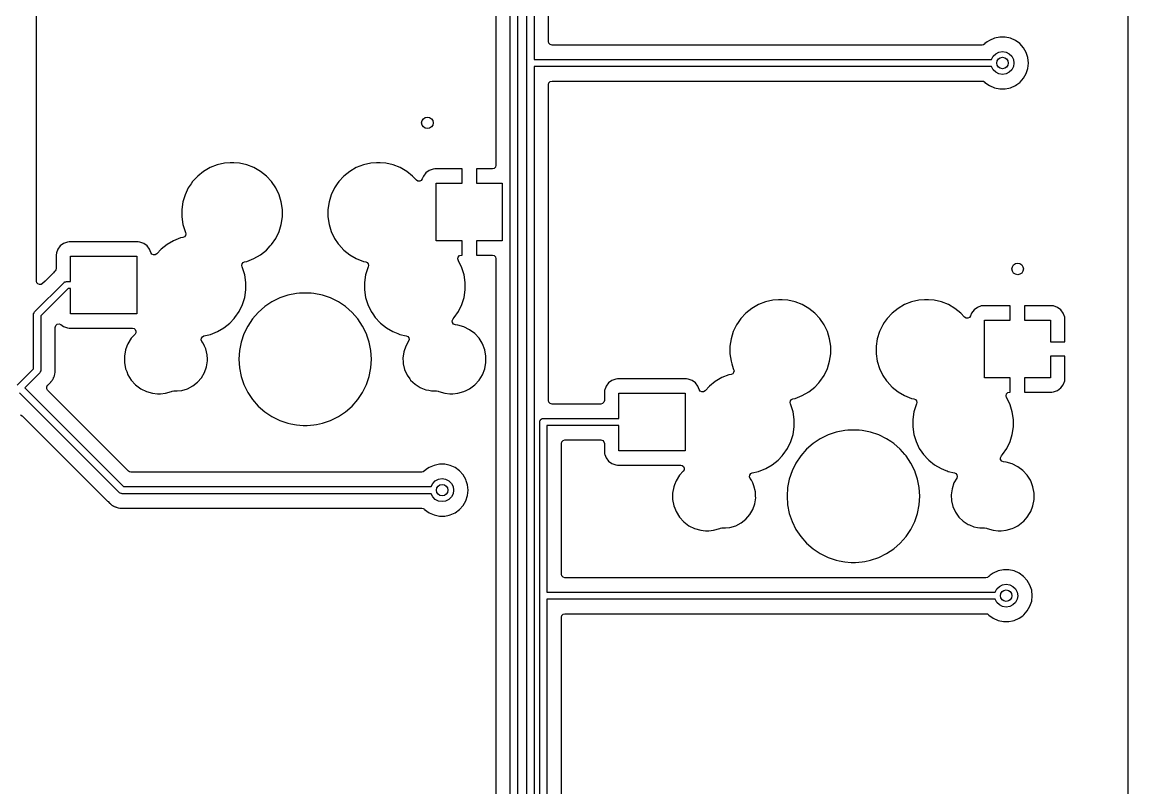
# Model space of a CAD drawing. Extents: x 144.2 to 239.5, y -132.7 to -33.4.
# Drawn here: x 201.1 to 239.52, y -100.73 to -74.11 of the extents above; entities that cross this region are included whole.
import ezdxf

# ---------------------------------------------------------------- set-up
doc = ezdxf.new("R2010")
doc.units = 0
doc.layers.add('BLACK', color=7, linetype='CONTINUOUS')

msp = doc.modelspace()

# ---------------------------------------------------------------- linework, layer by layer
at = {"layer": 'BLACK', "linetype": 'CONTINUOUS'}
for p, q in [((239.519, -43.0745), (239.51, -132.595)), ((218.061, -101.6), (218.061, -60.4643)), ((218.311, -60.4125), (218.311, -101.548)), ((218.635, -75.55), (218.635, -69.95)), ((218.885, -70.0018), (218.885, -75.405)), ((219.385, -74.7805), (219.385, -70.2605)), ((201.595, -83.1105), (201.595, -71.3095)), ((217.56, -71.3494), (217.56, -79.0845)), ((219.402, -74.8425), (219.385, -74.7805)), ((219.447, -74.8879), (219.402, -74.8425)), ((219.51, -74.9045), (219.447, -74.8879)), ((234.456, -74.9045), (219.51, -74.9045)), ((234.507, -74.8938), (234.456, -74.9045)), ((234.548, -74.8635), (234.507, -74.8938)), ((234.554, -74.8571), (234.548, -74.8635)), ((234.635, -74.7986), (234.554, -74.8571)), ((234.707, -74.7458), (234.635, -74.7986)), ((234.88, -74.6689), (234.707, -74.7458)), ((235.065, -74.6295), (234.88, -74.6689)), ((235.255, -74.6295), (235.065, -74.6295)), ((235.065, -74.6295), (235.065, -74.6295)), ((235.44, -74.6689), (235.255, -74.6295)), ((235.255, -74.6295), (235.255, -74.6295)), ((235.613, -74.7458), (235.44, -74.6689)), ((235.766, -74.8571), (235.613, -74.7458)), ((235.893, -74.9978), (235.766, -74.8571)), ((234.78, -75.405), (234.836, -75.2949)), ((234.836, -75.2949), (234.925, -75.2064)), ((234.925, -75.2064), (235.036, -75.1496)), ((235.036, -75.1496), (235.16, -75.13)), ((235.16, -75.13), (235.284, -75.1496)), ((235.284, -75.1496), (235.395, -75.2064)), ((235.395, -75.2064), (235.484, -75.2949)), ((235.484, -75.2949), (235.54, -75.4064)), ((235.987, -75.1617), (235.893, -74.9978)), ((236.046, -75.3417), (235.987, -75.1617)), ((235.987, -75.1617), (235.987, -75.1617)), ((218.635, -120.105), (218.635, -75.55)), ((218.885, -75.405), (234.78, -75.405)), ((234.78, -75.655), (218.885, -75.655)), ((218.885, -75.655), (218.885, -120.156)), ((234.836, -75.7651), (234.78, -75.655)), ((235.54, -75.6536), (235.484, -75.7651)), ((235.54, -75.4064), (235.56, -75.53)), ((235.56, -75.53), (235.54, -75.6536)), ((236.065, -75.53), (236.046, -75.3417)), ((236.046, -75.7183), (236.065, -75.53)), ((234.925, -75.8536), (234.836, -75.7651)), ((235.036, -75.9104), (234.925, -75.8536)), ((235.16, -75.93), (235.036, -75.9104)), ((235.284, -75.9104), (235.16, -75.93)), ((235.395, -75.8536), (235.284, -75.9104)), ((235.484, -75.7651), (235.395, -75.8536)), ((235.772, -76.1965), (235.893, -76.0622)), ((235.893, -76.0622), (235.987, -75.8983)), ((235.987, -75.8983), (236.046, -75.7183)), ((219.385, -76.2795), (219.402, -76.2175)), ((219.385, -87.2615), (219.385, -76.2795)), ((219.402, -76.2175), (219.447, -76.1721)), ((219.447, -76.1721), (219.51, -76.1555)), ((219.51, -76.1555), (234.456, -76.1555)), ((234.456, -76.1555), (234.507, -76.1662)), ((234.507, -76.1662), (234.548, -76.1965)), ((234.548, -76.1965), (234.554, -76.2029)), ((234.554, -76.2029), (234.707, -76.3142)), ((234.707, -76.3142), (234.707, -76.3142)), ((234.707, -76.3142), (234.707, -76.3142)), ((234.707, -76.3142), (234.88, -76.3911)), ((234.88, -76.3911), (235.065, -76.4305)), ((235.065, -76.4305), (235.065, -76.4305)), ((235.065, -76.4305), (235.255, -76.4305)), ((235.255, -76.4305), (235.378, -76.4043)), ((235.255, -76.4305), (235.255, -76.4305)), ((235.378, -76.4043), (235.44, -76.3911)), ((235.44, -76.3911), (235.613, -76.3142)), ((235.613, -76.3142), (235.66, -76.2795)), ((235.66, -76.2795), (235.766, -76.2029)), ((235.766, -76.2029), (235.772, -76.1965)), ((207.875, -79.0711), (207.63, -79.1669)), ((208.13, -79.0127), (207.875, -79.0711)), ((208.327, -78.998), (208.13, -79.0127)), ((208.457, -78.998), (208.327, -78.998)), ((208.327, -78.998), (208.327, -78.998)), ((208.654, -79.0127), (208.457, -78.998)), ((208.457, -78.998), (208.457, -78.998)), ((208.909, -79.0711), (208.654, -79.0127)), ((209.154, -79.1669), (208.909, -79.0711)), ((212.955, -79.0711), (212.71, -79.1669)), ((213.21, -79.0127), (212.955, -79.0711)), ((213.407, -78.998), (213.21, -79.0127)), ((213.537, -78.998), (213.407, -78.998)), ((213.407, -78.998), (213.407, -78.998)), ((213.734, -79.0127), (213.537, -78.998)), ((213.537, -78.998), (213.537, -78.998)), ((213.989, -79.0711), (213.734, -79.0127)), ((214.234, -79.1669), (213.989, -79.0711)), ((217.544, -79.1465), (217.498, -79.1919)), ((217.56, -79.0845), (217.544, -79.1465)), ((207.198, -79.4617), (207.02, -79.654)), ((207.403, -79.2981), (207.198, -79.4617)), ((207.63, -79.1669), (207.403, -79.2981)), ((209.154, -79.1673), (209.154, -79.1669)), ((209.154, -79.1669), (209.154, -79.1669)), ((209.154, -79.1669), (209.154, -79.1669)), ((209.381, -79.2981), (209.154, -79.1673)), ((209.586, -79.4617), (209.381, -79.2981)), ((209.381, -79.2981), (209.381, -79.2981)), ((209.764, -79.654), (209.586, -79.4617)), ((209.586, -79.4617), (209.586, -79.4617)), ((209.586, -79.4617), (209.586, -79.4617)), ((212.278, -79.4617), (212.1, -79.654)), ((212.483, -79.2981), (212.278, -79.4617)), ((212.71, -79.1669), (212.483, -79.2981)), ((214.234, -79.1673), (214.234, -79.1669)), ((214.234, -79.1669), (214.234, -79.1669)), ((214.234, -79.1669), (214.234, -79.1669)), ((214.461, -79.2981), (214.234, -79.1673)), ((214.666, -79.4617), (214.461, -79.2981)), ((214.461, -79.2981), (214.461, -79.2981)), ((214.796, -79.6021), (214.666, -79.4617)), ((214.666, -79.4617), (214.666, -79.4617)), ((214.666, -79.4617), (214.666, -79.4617)), ((215.039, -79.4664), (215.003, -79.5611)), ((215.125, -79.3513), (215.039, -79.4664)), ((215.24, -79.2651), (215.125, -79.3513)), ((215.375, -79.2149), (215.24, -79.2651)), ((215.434, -79.2085), (215.375, -79.2149)), ((216.382, -79.2085), (215.434, -79.2085)), ((216.382, -79.7085), (216.382, -79.2085)), ((217.436, -79.2085), (216.882, -79.2085)), ((216.882, -79.2085), (216.882, -79.7085)), ((217.498, -79.1919), (217.436, -79.2085)), ((206.872, -79.8708), (206.758, -80.1072)), ((206.969, -79.7283), (206.872, -79.8708)), ((207.02, -79.654), (206.969, -79.7283)), ((209.912, -79.8708), (209.764, -79.654)), ((209.764, -79.654), (209.764, -79.654)), ((209.764, -79.654), (209.764, -79.654)), ((210.026, -80.1072), (209.912, -79.8708)), ((211.952, -79.8708), (211.838, -80.1072)), ((212.049, -79.7283), (211.952, -79.8708)), ((212.1, -79.654), (212.049, -79.7283)), ((214.849, -79.6357), (214.796, -79.6021)), ((214.911, -79.6394), (214.849, -79.6357)), ((214.967, -79.6122), (214.911, -79.6394)), ((215.003, -79.5611), (214.967, -79.6122)), ((215.482, -81.7085), (215.482, -79.7085)), ((215.482, -79.7085), (216.382, -79.7085)), ((216.882, -79.7085), (217.782, -79.7085)), ((217.782, -79.7085), (217.782, -81.7085)), ((206.758, -80.1072), (206.681, -80.3579)), ((210.103, -80.3579), (210.026, -80.1072)), ((211.838, -80.1072), (211.761, -80.3579)), ((206.681, -80.3579), (206.641, -80.6173)), ((206.641, -80.6173), (206.641, -80.8797)), ((210.142, -80.6173), (210.103, -80.3579)), ((210.142, -80.8797), (210.142, -80.6173)), ((211.761, -80.3579), (211.721, -80.6173)), ((211.721, -80.6173), (211.721, -80.8797)), ((206.641, -80.8797), (206.681, -81.1391)), ((210.103, -81.1391), (210.142, -80.8797)), ((211.721, -80.8797), (211.761, -81.1391)), ((206.681, -81.1391), (206.692, -81.1772)), ((206.692, -81.1772), (206.758, -81.3898)), ((206.758, -81.3898), (206.771, -81.4175)), ((206.771, -81.4175), (206.784, -81.4713)), ((209.912, -81.6262), (210.026, -81.3898)), ((210.026, -81.3898), (210.103, -81.1391)), ((211.761, -81.1391), (211.838, -81.3898)), ((211.838, -81.3898), (211.952, -81.6262)), ((202.54, -81.8047), (202.424, -81.891)), ((202.675, -81.7544), (202.54, -81.8047)), ((202.734, -81.748), (202.675, -81.7544)), ((205.13, -81.748), (202.734, -81.748)), ((205.189, -81.7544), (205.13, -81.748)), ((205.13, -81.748), (205.13, -81.748)), ((205.324, -81.8047), (205.189, -81.7544)), ((205.44, -81.891), (205.324, -81.8047)), ((206.133, -81.8381), (205.928, -82.0017)), ((206.36, -81.7069), (206.133, -81.8381)), ((206.605, -81.6111), (206.36, -81.7069)), ((206.687, -81.5922), (206.605, -81.6111)), ((206.737, -81.5683), (206.687, -81.5922)), ((206.771, -81.5251), (206.737, -81.5683)), ((206.784, -81.4713), (206.771, -81.5251)), ((209.764, -81.843), (209.912, -81.6262)), ((211.952, -81.6262), (212.081, -81.8159)), ((212.081, -81.8159), (212.1, -81.843)), ((216.382, -81.7085), (215.482, -81.7085)), ((216.382, -82.2085), (216.382, -81.7085)), ((217.782, -81.7085), (216.882, -81.7085)), ((216.882, -81.7085), (216.882, -82.2085)), ((202.282, -82.1989), (202.281, -82.2006)), ((202.281, -82.2006), (202.281, -82.6725)), ((202.288, -82.141), (202.282, -82.1989)), ((202.293, -82.1267), (202.288, -82.141)), ((202.338, -82.0062), (202.293, -82.1267)), ((202.424, -81.891), (202.338, -82.0062)), ((205.526, -82.0062), (205.44, -81.891)), ((205.57, -82.1237), (205.526, -82.0062)), ((205.606, -82.1749), (205.57, -82.1237)), ((205.662, -82.202), (205.606, -82.1749)), ((205.724, -82.1984), (205.662, -82.202)), ((205.777, -82.1647), (205.724, -82.1984)), ((205.928, -82.0017), (205.777, -82.1647)), ((209.154, -82.3301), (209.381, -82.1989)), ((209.381, -82.1989), (209.586, -82.0353)), ((209.586, -82.0353), (209.72, -81.891)), ((209.72, -81.891), (209.764, -81.843)), ((209.764, -81.843), (209.764, -81.843)), ((209.764, -81.843), (209.764, -81.843)), ((212.1, -81.843), (212.278, -82.0353)), ((212.278, -82.0353), (212.278, -82.0353)), ((212.278, -82.0353), (212.483, -82.1989)), ((212.483, -82.1989), (212.71, -82.3301)), ((216.295, -82.2263), (216.359, -82.2085)), ((216.359, -82.2085), (216.382, -82.2085)), ((216.882, -82.2085), (217.436, -82.2085)), ((217.436, -82.2085), (217.498, -82.2251)), ((202.782, -83.1235), (202.782, -82.2485)), ((202.782, -82.2485), (205.082, -82.2485)), ((205.082, -82.2485), (205.082, -84.2485)), ((208.73, -82.5657), (208.743, -82.5119)), ((208.743, -82.6195), (208.73, -82.5657)), ((208.743, -82.5119), (208.777, -82.4687)), ((208.777, -82.4687), (208.827, -82.4448)), ((208.827, -82.4448), (208.909, -82.4259)), ((208.909, -82.4259), (209.154, -82.3301)), ((212.71, -82.3301), (212.955, -82.4259)), ((212.955, -82.4259), (213.037, -82.4448)), ((213.037, -82.4448), (213.087, -82.4687)), ((213.087, -82.4687), (213.121, -82.5119)), ((213.121, -82.5119), (213.134, -82.5657)), ((213.134, -82.5657), (213.121, -82.6195)), ((216.235, -82.3395), (216.249, -82.2746)), ((216.256, -82.4024), (216.235, -82.3395)), ((216.249, -82.2746), (216.295, -82.2263)), ((216.262, -82.4108), (216.256, -82.4024)), ((216.376, -82.6472), (216.262, -82.4108)), ((217.498, -82.2251), (217.544, -82.2705)), ((217.544, -82.2705), (217.56, -82.3325)), ((217.56, -82.3325), (217.56, -101.517)), ((202.174, -82.8312), (201.895, -83.1105)), ((202.182, -82.8226), (202.174, -82.8312)), ((202.21, -82.7889), (202.182, -82.8226)), ((202.226, -82.7771), (202.21, -82.7889)), ((202.241, -82.7645), (202.226, -82.7771)), ((202.245, -82.7602), (202.241, -82.7645)), ((202.272, -82.72), (202.245, -82.7602)), ((202.281, -82.6725), (202.272, -82.72)), ((208.756, -82.6472), (208.743, -82.6195)), ((208.833, -82.8979), (208.756, -82.6472)), ((208.873, -83.1573), (208.833, -82.8979)), ((213.031, -82.8979), (212.992, -83.1573)), ((213.085, -82.72), (213.031, -82.8979)), ((213.108, -82.6472), (213.085, -82.72)), ((213.121, -82.6195), (213.108, -82.6472)), ((216.453, -82.8979), (216.376, -82.6472)), ((216.492, -83.1573), (216.453, -82.8979)), ((201.532, -84.1816), (202.553, -83.1601)), ((201.609, -83.1668), (201.595, -83.1105)), ((201.647, -83.2109), (201.609, -83.1668)), ((201.7, -83.233), (201.647, -83.2109)), ((201.758, -83.2285), (201.7, -83.233)), ((202.693, -83.3735), (201.745, -84.3218)), ((201.807, -83.1982), (201.758, -83.2285)), ((201.895, -83.1105), (201.807, -83.1982)), ((202.553, -83.1601), (202.571, -83.1467)), ((202.571, -83.1467), (202.574, -83.1433)), ((202.574, -83.1433), (202.577, -83.1426)), ((202.577, -83.1426), (202.582, -83.1388)), ((202.582, -83.1388), (202.612, -83.1322)), ((202.612, -83.1322), (202.641, -83.1235)), ((202.641, -83.1235), (202.782, -83.1235)), ((202.782, -83.3735), (202.693, -83.3735)), ((202.782, -84.2485), (202.782, -83.3735)), ((208.873, -83.4197), (208.873, -83.1573)), ((212.992, -83.1573), (212.992, -83.4197)), ((216.492, -83.4197), (216.492, -83.1573)), ((208.756, -83.9298), (208.833, -83.6791)), ((208.833, -83.6791), (208.873, -83.4197)), ((210.05, -83.6986), (209.779, -83.8319)), ((210.335, -83.6016), (210.05, -83.6986)), ((210.631, -83.5428), (210.335, -83.6016)), ((210.736, -83.5359), (210.631, -83.5428)), ((210.857, -83.528), (210.736, -83.5359)), ((211.007, -83.528), (210.857, -83.528)), ((211.136, -83.5364), (211.007, -83.528)), ((211.233, -83.5428), (211.136, -83.5364)), ((211.529, -83.6016), (211.233, -83.5428)), ((211.814, -83.6986), (211.529, -83.6016)), ((212.085, -83.8319), (211.814, -83.6986)), ((212.992, -83.4197), (213.031, -83.6791)), ((213.031, -83.6791), (213.108, -83.9298)), ((216.376, -83.9298), (216.453, -83.6791)), ((216.453, -83.6791), (216.492, -83.4197)), ((208.642, -84.1662), (208.756, -83.9298)), ((209.529, -83.9995), (209.302, -84.1983)), ((209.779, -83.8319), (209.529, -83.9995)), ((212.302, -83.9774), (212.085, -83.8319)), ((212.335, -83.9995), (212.302, -83.9774)), ((212.562, -84.1983), (212.335, -83.9995)), ((213.108, -83.9298), (213.222, -84.1662)), ((216.262, -84.1662), (216.376, -83.9298)), ((226.453, -84.0606), (226.248, -84.2242)), ((226.68, -83.9294), (226.453, -84.0606)), ((226.925, -83.8336), (226.68, -83.9294)), ((227.18, -83.7752), (226.925, -83.8336)), ((227.377, -83.7605), (227.18, -83.7752)), ((227.507, -83.7605), (227.377, -83.7605)), ((227.377, -83.7605), (227.377, -83.7605)), ((227.704, -83.7752), (227.507, -83.7605)), ((227.507, -83.7605), (227.507, -83.7605)), ((227.959, -83.8336), (227.704, -83.7752)), ((228.204, -83.9294), (227.959, -83.8336)), ((228.204, -83.9298), (228.204, -83.9294)), ((228.204, -83.9294), (228.204, -83.9294)), ((228.204, -83.9294), (228.204, -83.9294)), ((228.431, -84.0606), (228.204, -83.9298)), ((228.636, -84.2242), (228.431, -84.0606)), ((228.431, -84.0606), (228.431, -84.0606)), ((231.533, -84.0606), (231.328, -84.2242)), ((231.76, -83.9294), (231.533, -84.0606)), ((232.005, -83.8336), (231.76, -83.9294)), ((232.26, -83.7752), (232.005, -83.8336)), ((232.457, -83.7605), (232.26, -83.7752)), ((232.587, -83.7605), (232.457, -83.7605)), ((232.457, -83.7605), (232.457, -83.7605)), ((232.784, -83.7752), (232.587, -83.7605)), ((232.587, -83.7605), (232.587, -83.7605)), ((233.039, -83.8336), (232.784, -83.7752)), ((233.284, -83.9294), (233.039, -83.8336)), ((233.284, -83.9298), (233.284, -83.9294)), ((233.284, -83.9294), (233.284, -83.9294)), ((233.284, -83.9294), (233.284, -83.9294)), ((233.511, -84.0606), (233.284, -83.9298)), ((233.716, -84.2242), (233.511, -84.0606)), ((233.511, -84.0606), (233.511, -84.0606)), ((234.175, -84.1138), (234.089, -84.2289)), ((234.29, -84.0276), (234.175, -84.1138)), ((234.425, -83.9774), (234.29, -84.0276)), ((234.484, -83.971), (234.425, -83.9774)), ((235.432, -83.971), (234.484, -83.971)), ((235.432, -84.471), (235.432, -83.971)), ((236.88, -83.971), (235.932, -83.971)), ((235.932, -83.971), (235.932, -84.471)), ((236.939, -83.9774), (236.88, -83.971)), ((237.074, -84.0276), (236.939, -83.9774)), ((237.189, -84.1138), (237.074, -84.0276)), ((237.275, -84.2289), (237.189, -84.1138)), ((201.495, -84.27), (201.498, -84.2479)), ((201.495, -86.161), (201.495, -84.27)), ((201.498, -84.2434), (201.499, -84.241)), ((201.498, -84.2479), (201.498, -84.2434)), ((201.499, -84.241), (201.5, -84.2348)), ((201.5, -84.2348), (201.517, -84.2088)), ((201.517, -84.2088), (201.532, -84.1816)), ((201.745, -84.3218), (201.745, -86.2128)), ((205.082, -84.2485), (202.782, -84.2485)), ((208.316, -84.5753), (208.463, -84.4165)), ((208.463, -84.4165), (208.494, -84.383)), ((208.494, -84.383), (208.642, -84.1662)), ((208.494, -84.383), (208.494, -84.383)), ((208.494, -84.383), (208.494, -84.383)), ((209.103, -84.425), (208.935, -84.6758)), ((209.302, -84.1983), (209.103, -84.425)), ((212.754, -84.4165), (212.562, -84.1983)), ((212.761, -84.425), (212.754, -84.4165)), ((212.929, -84.6758), (212.761, -84.425)), ((213.222, -84.1662), (213.279, -84.2504)), ((213.279, -84.2504), (213.37, -84.383)), ((213.37, -84.383), (213.534, -84.5598)), ((216.042, -84.4888), (216.073, -84.428)), ((216.048, -84.5567), (216.042, -84.4888)), ((216.073, -84.428), (216.114, -84.383)), ((216.114, -84.383), (216.262, -84.1662)), ((226.07, -84.4165), (225.974, -84.5567)), ((226.248, -84.2242), (226.07, -84.4165)), ((228.814, -84.4165), (228.636, -84.2242)), ((228.636, -84.2242), (228.636, -84.2242)), ((228.636, -84.2242), (228.636, -84.2242)), ((228.962, -84.6333), (228.814, -84.4165)), ((228.814, -84.4165), (228.814, -84.4165)), ((228.814, -84.4165), (228.814, -84.4165)), ((231.15, -84.4165), (231.054, -84.5567)), ((231.328, -84.2242), (231.15, -84.4165)), ((233.846, -84.3646), (233.716, -84.2242)), ((233.716, -84.2242), (233.716, -84.2242)), ((233.716, -84.2242), (233.716, -84.2242)), ((233.899, -84.3982), (233.846, -84.3646)), ((233.961, -84.4019), (233.899, -84.3982)), ((234.017, -84.3747), (233.961, -84.4019)), ((234.053, -84.3236), (234.017, -84.3747)), ((234.089, -84.2289), (234.053, -84.3236)), ((234.532, -86.471), (234.532, -84.471)), ((234.532, -84.471), (235.432, -84.471)), ((235.932, -84.471), (236.832, -84.471)), ((236.832, -84.471), (236.832, -85.221)), ((237.326, -84.3636), (237.275, -84.2289)), ((237.332, -84.4232), (237.326, -84.3636)), ((237.332, -85.221), (237.332, -84.4232)), ((202.245, -84.7198), (202.264, -84.6546)), ((202.245, -86.1774), (202.245, -84.7198)), ((202.264, -84.6546), (202.314, -84.6089)), ((202.314, -84.6089), (202.381, -84.5963)), ((202.381, -84.5963), (202.444, -84.6205)), ((202.444, -84.6205), (202.54, -84.6923)), ((202.54, -84.6923), (202.675, -84.7426)), ((202.675, -84.7426), (202.734, -84.749)), ((202.734, -84.749), (204.931, -84.749)), ((204.931, -84.749), (204.986, -84.762)), ((204.986, -84.762), (205.03, -84.7983)), ((205.05, -84.9069), (205.022, -84.9565)), ((205.03, -84.7983), (205.053, -84.8502)), ((205.053, -84.8502), (205.05, -84.9069)), ((207.639, -84.9659), (207.884, -84.8701)), ((207.884, -84.8701), (208.111, -84.7389)), ((208.111, -84.7389), (208.316, -84.5753)), ((208.935, -84.6758), (208.802, -84.9462)), ((213.062, -84.9462), (212.929, -84.6758)), ((213.534, -84.5598), (213.548, -84.5753)), ((213.548, -84.5753), (213.753, -84.7389)), ((213.753, -84.7389), (213.98, -84.8701)), ((213.98, -84.8701), (214.149, -84.9361)), ((216.089, -84.6112), (216.048, -84.5567)), ((216.152, -84.6358), (216.089, -84.6112)), ((216.234, -84.6434), (216.152, -84.6358)), ((216.448, -84.7043), (216.234, -84.6434)), ((216.647, -84.8034), (216.448, -84.7043)), ((216.824, -84.9375), (216.647, -84.8034)), ((225.808, -84.8697), (225.731, -85.1204)), ((225.922, -84.6333), (225.808, -84.8697)), ((225.974, -84.5567), (225.922, -84.6333)), ((229.076, -84.8697), (228.962, -84.6333)), ((229.153, -85.1204), (229.076, -84.8697)), ((230.888, -84.8697), (230.811, -85.1204)), ((231.002, -84.6333), (230.888, -84.8697)), ((231.054, -84.5567), (231.002, -84.6333)), ((204.773, -85.2911), (204.738, -85.3798)), ((204.89, -85.1019), (204.773, -85.2911)), ((205.022, -84.9565), (204.89, -85.1019)), ((207.32, -85.1536), (207.328, -85.0937)), ((207.342, -85.2098), (207.32, -85.1536)), ((207.328, -85.0937), (207.362, -85.0443)), ((207.389, -85.2757), (207.342, -85.2098)), ((207.362, -85.0443), (207.416, -85.017)), ((207.389, -85.2758), (207.389, -85.2757)), ((207.432, -85.3693), (207.389, -85.2758)), ((207.389, -85.2758), (207.389, -85.2758)), ((207.416, -85.017), (207.639, -84.9659)), ((208.705, -85.2318), (208.646, -85.5276)), ((208.802, -84.9462), (208.705, -85.2318)), ((213.088, -85.0243), (213.062, -84.9462)), ((213.159, -85.2318), (213.088, -85.0243)), ((213.218, -85.5276), (213.159, -85.2318)), ((214.149, -84.9361), (214.174, -84.9462)), ((214.174, -84.9462), (214.225, -84.9659)), ((214.225, -84.9659), (214.445, -85.0162)), ((214.525, -85.1991), (214.426, -85.3693)), ((214.445, -85.0162), (214.496, -85.0416)), ((214.496, -85.0416), (214.531, -85.0875)), ((214.541, -85.144), (214.525, -85.1991)), ((214.531, -85.0875), (214.541, -85.144)), ((216.974, -85.1019), (216.824, -84.9375)), ((217.082, -85.2758), (216.974, -85.1019)), ((217.091, -85.2911), (217.082, -85.2758)), ((217.172, -85.4986), (217.091, -85.2911)), ((225.731, -85.1204), (225.691, -85.3798)), ((229.192, -85.3798), (229.153, -85.1204)), ((230.811, -85.1204), (230.772, -85.3798)), ((236.832, -85.221), (237.332, -85.221)), ((204.692, -85.4986), (204.651, -85.7173)), ((204.738, -85.3798), (204.692, -85.4986)), ((207.477, -85.4669), (207.432, -85.3693)), ((207.526, -85.6712), (207.477, -85.4669)), ((207.534, -85.8285), (207.526, -85.6712)), ((208.646, -85.5276), (208.627, -85.8285)), ((213.237, -85.8285), (213.218, -85.5276)), ((214.358, -85.5679), (214.336, -85.721)), ((214.426, -85.3693), (214.358, -85.5679)), ((217.212, -85.7173), (217.172, -85.4986)), ((225.691, -85.3798), (225.691, -85.6422)), ((225.691, -85.6422), (225.731, -85.9016)), ((229.153, -85.9016), (229.192, -85.6422)), ((229.192, -85.6422), (229.192, -85.3798)), ((230.772, -85.3798), (230.772, -85.6422)), ((230.772, -85.6422), (230.811, -85.9016)), ((204.651, -85.7173), (204.651, -85.9397)), ((204.651, -85.9397), (204.692, -86.1584)), ((207.506, -86.0891), (207.536, -85.8811)), ((207.536, -85.8811), (207.534, -85.8285)), ((208.627, -85.8285), (208.646, -86.1294)), ((213.218, -86.1294), (213.237, -85.8285)), ((214.336, -85.721), (214.328, -85.7759)), ((214.328, -85.7759), (214.336, -85.9397)), ((214.336, -85.9397), (214.338, -85.9858)), ((214.338, -85.9858), (214.387, -86.1901)), ((217.172, -86.1584), (217.212, -85.9397)), ((217.212, -85.9397), (217.212, -85.7173)), ((225.731, -85.9016), (225.757, -85.9858)), ((225.757, -85.9858), (225.808, -86.1523)), ((229.076, -86.1523), (229.153, -85.9016)), ((230.811, -85.9016), (230.888, -86.1523)), ((237.332, -85.721), (236.832, -85.721)), ((236.832, -85.721), (236.832, -86.471)), ((237.332, -86.5188), (237.332, -85.721)), ((200.923, -86.733), (201.495, -86.161)), ((201.708, -86.3012), (201.188, -86.8214)), ((201.723, -86.274), (201.708, -86.3012)), ((201.74, -86.248), (201.723, -86.274)), ((201.741, -86.2418), (201.74, -86.248)), ((201.742, -86.2394), (201.741, -86.2418)), ((201.745, -86.2128), (201.742, -86.2349)), ((201.742, -86.2349), (201.742, -86.2394)), ((202.193, -86.4694), (202.206, -86.4449)), ((202.206, -86.4449), (202.211, -86.4255)), ((202.211, -86.4255), (202.217, -86.4071)), ((202.217, -86.4071), (202.225, -86.3887)), ((202.225, -86.3887), (202.232, -86.3455)), ((202.225, -86.3887), (202.225, -86.3887)), ((202.232, -86.3455), (202.235, -86.3341)), ((202.235, -86.3341), (202.245, -86.2918)), ((202.246, -86.1891), (202.245, -86.1774)), ((202.245, -86.2718), (202.247, -86.2524)), ((202.245, -86.2918), (202.245, -86.2718)), ((202.25, -86.2326), (202.246, -86.1891)), ((202.247, -86.2524), (202.25, -86.2326)), ((204.692, -86.1584), (204.731, -86.2593)), ((204.731, -86.2593), (204.773, -86.3659)), ((204.773, -86.3659), (204.89, -86.5551)), ((207.333, -86.4698), (207.438, -86.2877)), ((207.438, -86.2877), (207.506, -86.0891)), ((208.646, -86.1294), (208.705, -86.4252)), ((208.705, -86.4252), (208.802, -86.7108)), ((213.062, -86.7108), (213.159, -86.4252)), ((213.159, -86.4252), (213.206, -86.1901)), ((213.206, -86.1901), (213.218, -86.1294)), ((213.218, -86.1294), (213.218, -86.1294)), ((213.218, -86.1294), (213.218, -86.1294)), ((214.387, -86.1901), (214.475, -86.3813)), ((214.475, -86.3813), (214.567, -86.5105)), ((216.974, -86.5551), (217.091, -86.3659)), ((217.091, -86.3659), (217.172, -86.1584)), ((225.655, -86.3736), (225.41, -86.4694)), ((225.737, -86.3547), (225.655, -86.3736)), ((225.787, -86.3308), (225.737, -86.3547)), ((225.821, -86.2876), (225.787, -86.3308)), ((225.808, -86.1523), (225.821, -86.18)), ((225.821, -86.18), (225.834, -86.2338)), ((225.834, -86.2338), (225.821, -86.2876)), ((228.814, -86.6055), (228.962, -86.3887)), ((228.962, -86.3887), (229.076, -86.1523)), ((230.888, -86.1523), (231.002, -86.3887)), ((231.002, -86.3887), (231.131, -86.5784)), ((201.188, -86.8214), (204.622, -90.255)), ((201.952, -86.7893), (201.984, -86.7337)), ((201.952, -86.8535), (201.952, -86.7893)), ((201.984, -86.7337), (202.004, -86.7136)), ((202.004, -86.7136), (202.02, -86.7007)), ((202.02, -86.7007), (202.022, -86.6986)), ((202.022, -86.6986), (202.068, -86.6495)), ((202.022, -86.6986), (202.022, -86.6986)), ((202.068, -86.6495), (202.071, -86.6468)), ((202.071, -86.6468), (202.09, -86.6273)), ((202.09, -86.6273), (202.093, -86.6241)), ((202.093, -86.6241), (202.1, -86.6152)), ((202.1, -86.6152), (202.13, -86.5834)), ((202.13, -86.5834), (202.14, -86.5658)), ((202.14, -86.5658), (202.15, -86.5495)), ((202.15, -86.5495), (202.163, -86.5337)), ((202.163, -86.5337), (202.18, -86.4936)), ((202.163, -86.5337), (202.163, -86.5337)), ((202.18, -86.4936), (202.185, -86.4832)), ((202.185, -86.4832), (202.193, -86.4694)), ((204.89, -86.5551), (205.04, -86.7195)), ((205.04, -86.7195), (205.217, -86.8536)), ((206.843, -86.8548), (207.03, -86.7585)), ((207.03, -86.7585), (207.195, -86.6286)), ((207.195, -86.6286), (207.333, -86.4698)), ((208.802, -86.7108), (208.935, -86.9812)), ((212.929, -86.9812), (213.062, -86.7108)), ((214.567, -86.5105), (214.597, -86.5525)), ((214.597, -86.5525), (214.749, -86.6975)), ((214.749, -86.6975), (214.821, -86.744)), ((214.821, -86.744), (214.925, -86.8111)), ((214.925, -86.8111), (214.951, -86.8214)), ((214.951, -86.8214), (215.121, -86.8892)), ((216.647, -86.8536), (216.824, -86.7195)), ((216.824, -86.7195), (216.974, -86.5551)), ((221.388, -86.7687), (221.343, -86.8892)), ((221.474, -86.6535), (221.388, -86.7687)), ((221.59, -86.5672), (221.474, -86.6535)), ((221.725, -86.5169), (221.59, -86.5672)), ((221.784, -86.5105), (221.725, -86.5169)), ((224.18, -86.5105), (221.784, -86.5105)), ((224.239, -86.5169), (224.18, -86.5105)), ((224.18, -86.5105), (224.18, -86.5105)), ((224.374, -86.5672), (224.239, -86.5169)), ((224.49, -86.6535), (224.374, -86.5672)), ((224.576, -86.7687), (224.49, -86.6535)), ((224.62, -86.8862), (224.576, -86.7687)), ((224.978, -86.7642), (224.827, -86.9272)), ((225.183, -86.6006), (224.978, -86.7642)), ((225.41, -86.4694), (225.183, -86.6006)), ((228.431, -86.9614), (228.636, -86.7978)), ((228.636, -86.7978), (228.775, -86.6482)), ((228.775, -86.6482), (228.814, -86.6055)), ((228.814, -86.6055), (228.814, -86.6055)), ((228.814, -86.6055), (228.814, -86.6055)), ((231.131, -86.5784), (231.15, -86.6055)), ((231.15, -86.6055), (231.328, -86.7978)), ((231.328, -86.7978), (231.328, -86.7978)), ((231.328, -86.7978), (231.533, -86.9614)), ((235.432, -86.471), (234.532, -86.471)), ((235.432, -86.971), (235.432, -86.471)), ((236.832, -86.471), (235.932, -86.471)), ((235.932, -86.471), (235.932, -86.971)), ((237.074, -86.9144), (237.189, -86.8282)), ((237.189, -86.8282), (237.275, -86.7131)), ((237.275, -86.7131), (237.326, -86.5784)), ((237.326, -86.5784), (237.332, -86.5188)), ((204.482, -90.4684), (201.011, -86.9982)), ((201.984, -86.9091), (201.952, -86.8535)), ((204.793, -89.7182), (201.984, -86.9091)), ((205.217, -86.8536), (205.416, -86.9527)), ((205.416, -86.9527), (205.63, -87.0136)), ((205.63, -87.0136), (205.796, -87.029)), ((205.796, -87.029), (205.796, -87.029)), ((205.796, -87.029), (205.908, -87.029)), ((205.908, -87.029), (206.074, -87.0136)), ((205.908, -87.029), (205.908, -87.029)), ((206.074, -87.0136), (206.288, -86.9527)), ((206.288, -86.9527), (206.309, -86.942)), ((206.309, -86.942), (206.364, -86.929)), ((206.364, -86.929), (206.484, -86.929)), ((206.484, -86.929), (206.641, -86.914)), ((206.484, -86.929), (206.484, -86.929)), ((206.641, -86.914), (206.843, -86.8548)), ((208.935, -86.9812), (209.102, -87.2312)), ((212.761, -87.232), (212.929, -86.9812)), ((215.121, -86.8892), (215.224, -86.9091)), ((215.224, -86.9091), (215.327, -86.929)), ((215.327, -86.929), (215.327, -86.929)), ((215.327, -86.929), (215.484, -86.929)), ((215.484, -86.929), (215.486, -86.9288)), ((215.484, -86.929), (215.484, -86.929)), ((215.486, -86.9288), (215.487, -86.929)), ((215.487, -86.929), (215.49, -86.929)), ((215.49, -86.929), (215.49, -86.9296)), ((215.49, -86.9296), (215.553, -86.9413)), ((215.553, -86.9413), (215.576, -86.9527)), ((215.576, -86.9527), (215.79, -87.0136)), ((215.79, -87.0136), (215.956, -87.029)), ((215.956, -87.029), (215.956, -87.029)), ((215.956, -87.029), (216.068, -87.029)), ((216.068, -87.029), (216.234, -87.0136)), ((216.068, -87.029), (216.068, -87.029)), ((216.234, -87.0136), (216.448, -86.9527)), ((216.448, -86.9527), (216.525, -86.9144)), ((216.525, -86.9144), (216.647, -86.8536)), ((221.332, -86.9614), (221.331, -86.9631)), ((221.331, -86.9631), (221.331, -87.2615)), ((221.338, -86.9035), (221.332, -86.9614)), ((221.343, -86.8892), (221.338, -86.9035)), ((221.832, -87.886), (221.832, -87.011)), ((221.832, -87.011), (224.132, -87.011)), ((224.132, -87.011), (224.132, -89.011)), ((224.656, -86.9374), (224.62, -86.8862)), ((224.712, -86.9645), (224.656, -86.9374)), ((224.774, -86.9609), (224.712, -86.9645)), ((224.827, -86.9272), (224.774, -86.9609)), ((227.827, -87.2312), (227.877, -87.2073)), ((227.877, -87.2073), (227.959, -87.1884)), ((227.959, -87.1884), (228.204, -87.0926)), ((228.204, -87.0926), (228.431, -86.9614)), ((231.533, -86.9614), (231.76, -87.0926)), ((231.76, -87.0926), (232.005, -87.1884)), ((232.005, -87.1884), (232.087, -87.2073)), ((232.087, -87.2073), (232.137, -87.2312)), ((235.285, -87.102), (235.299, -87.0371)), ((235.306, -87.1649), (235.285, -87.102)), ((235.299, -87.0371), (235.345, -86.9888)), ((235.312, -87.1733), (235.306, -87.1649)), ((235.426, -87.4097), (235.312, -87.1733)), ((235.345, -86.9888), (235.409, -86.971)), ((235.409, -86.971), (235.432, -86.971)), ((235.932, -86.971), (236.88, -86.971)), ((236.88, -86.971), (236.939, -86.9646)), ((236.939, -86.9646), (237.074, -86.9144)), ((209.102, -87.2312), (209.103, -87.232)), ((209.103, -87.232), (209.302, -87.4587)), ((209.302, -87.4587), (209.529, -87.6575)), ((212.335, -87.6575), (212.562, -87.4587)), ((212.562, -87.4587), (212.761, -87.232)), ((219.402, -87.3235), (219.385, -87.2615)), ((219.447, -87.3689), (219.402, -87.3235)), ((219.51, -87.3855), (219.447, -87.3689)), ((221.207, -87.3855), (219.51, -87.3855)), ((221.269, -87.3689), (221.207, -87.3855)), ((221.315, -87.3235), (221.269, -87.3689)), ((221.331, -87.2615), (221.315, -87.3235)), ((227.78, -87.3282), (227.793, -87.2744)), ((227.793, -87.382), (227.78, -87.3282)), ((227.793, -87.2744), (227.827, -87.2312)), ((227.806, -87.4097), (227.793, -87.382)), ((227.883, -87.6604), (227.806, -87.4097)), ((232.158, -87.4097), (232.081, -87.6575)), ((232.137, -87.2312), (232.171, -87.2744)), ((232.171, -87.382), (232.158, -87.4097)), ((232.171, -87.2744), (232.184, -87.3282)), ((232.184, -87.3282), (232.171, -87.382)), ((235.503, -87.6604), (235.426, -87.4097)), ((201.043, -87.7616), (201.099, -87.7937)), ((201.099, -87.7937), (204.069, -90.7638)), ((209.529, -87.6575), (209.529, -87.6575)), ((209.529, -87.6575), (209.779, -87.8251)), ((209.779, -87.8251), (210.05, -87.9584)), ((210.05, -87.9584), (210.193, -88.0069)), ((211.529, -88.0554), (211.814, -87.9584)), ((211.814, -87.9584), (212.085, -87.8251)), ((212.085, -87.8251), (212.335, -87.6575)), ((219.087, -87.9969), (219.09, -87.9748)), ((219.09, -87.9748), (219.096, -87.9648)), ((219.096, -87.9648), (219.097, -87.9591)), ((219.097, -87.9591), (219.104, -87.9516)), ((219.104, -87.9516), (219.11, -87.9351)), ((219.11, -87.9351), (219.121, -87.927)), ((219.121, -87.927), (219.128, -87.9155)), ((219.128, -87.9155), (219.14, -87.9103)), ((219.14, -87.9103), (219.143, -87.9058)), ((219.143, -87.9058), (219.153, -87.9031)), ((219.153, -87.9031), (219.166, -87.8929)), ((219.166, -87.8929), (219.18, -87.8919)), ((219.18, -87.8919), (219.192, -87.8863)), ((219.192, -87.8863), (219.204, -87.888)), ((219.204, -87.888), (219.211, -87.886)), ((219.211, -87.886), (221.832, -87.886)), ((227.922, -87.9198), (227.883, -87.6604)), ((227.922, -88.1822), (227.922, -87.9198)), ((232.081, -87.6604), (232.041, -87.9198)), ((232.041, -87.9198), (232.041, -88.1822)), ((232.081, -87.6575), (232.081, -87.6604)), ((235.542, -87.9198), (235.503, -87.6604)), ((235.542, -88.1822), (235.542, -87.9198)), ((210.193, -88.0069), (210.335, -88.0554)), ((210.335, -88.0554), (210.435, -88.0752)), ((210.435, -88.0752), (210.631, -88.1142)), ((210.631, -88.1142), (210.631, -88.1142)), ((210.631, -88.1142), (210.631, -88.1142)), ((210.631, -88.1142), (210.857, -88.129)), ((210.857, -88.129), (211.007, -88.129)), ((211.007, -88.129), (211.233, -88.1142)), ((211.007, -88.129), (211.007, -88.129)), ((211.233, -88.1142), (211.33, -88.095)), ((211.233, -88.1142), (211.233, -88.1142)), ((211.233, -88.1142), (211.233, -88.1142)), ((211.33, -88.095), (211.529, -88.0554)), ((219.085, -88.0011), (219.087, -87.9969)), ((219.086, -88.0037), (219.085, -88.0011)), ((219.085, -88.01), (219.086, -88.0037)), ((219.085, -94.02), (219.085, -88.01)), ((221.832, -88.136), (219.335, -88.136)), ((219.335, -88.136), (219.335, -93.925)), ((221.832, -89.011), (221.832, -88.136)), ((227.883, -88.4416), (227.922, -88.1822)), ((229.385, -88.3641), (229.1, -88.4611)), ((229.681, -88.3053), (229.385, -88.3641)), ((229.786, -88.2984), (229.681, -88.3053)), ((229.907, -88.2905), (229.786, -88.2984)), ((230.057, -88.2905), (229.907, -88.2905)), ((230.186, -88.2989), (230.057, -88.2905)), ((230.283, -88.3053), (230.186, -88.2989)), ((230.579, -88.3641), (230.283, -88.3053)), ((230.864, -88.4611), (230.579, -88.3641)), ((232.041, -88.1822), (232.081, -88.4416)), ((235.503, -88.4416), (235.542, -88.1822)), ((219.835, -88.7605), (219.852, -88.6985)), ((219.852, -88.6985), (219.897, -88.6531)), ((219.897, -88.6531), (219.959, -88.6365)), ((219.959, -88.6365), (221.208, -88.6365)), ((221.208, -88.6365), (221.27, -88.6531)), ((221.27, -88.6531), (221.315, -88.6985)), ((221.315, -88.6985), (221.332, -88.7605)), ((227.692, -88.9287), (227.806, -88.6923)), ((227.806, -88.6923), (227.883, -88.4416)), ((228.829, -88.5944), (228.579, -88.762)), ((229.1, -88.4611), (228.829, -88.5944)), ((231.135, -88.5944), (230.864, -88.4611)), ((231.281, -88.6923), (231.135, -88.5944)), ((231.385, -88.762), (231.281, -88.6923)), ((232.081, -88.4416), (232.158, -88.6923)), ((232.158, -88.6923), (232.272, -88.9287)), ((235.312, -88.9287), (235.426, -88.6923)), ((235.426, -88.6923), (235.503, -88.4416)), ((219.835, -93.3005), (219.835, -88.7605)), ((221.332, -88.7605), (221.332, -89.0589)), ((221.332, -89.0589), (221.338, -89.1185)), ((221.338, -89.1185), (221.348, -89.1455)), ((224.132, -89.011), (221.832, -89.011)), ((227.544, -89.1455), (227.692, -88.9287)), ((228.352, -88.9608), (228.153, -89.1875)), ((228.579, -88.762), (228.352, -88.9608)), ((231.612, -88.9608), (231.385, -88.762)), ((231.774, -89.1455), (231.612, -88.9608)), ((232.272, -88.9287), (232.358, -89.0549)), ((232.358, -89.0549), (232.42, -89.1455)), ((235.164, -89.1455), (235.312, -88.9287)), ((215.41, -89.5189), (215.237, -89.5958)), ((215.595, -89.4795), (215.41, -89.5189)), ((215.785, -89.4795), (215.595, -89.4795)), ((215.595, -89.4795), (215.595, -89.4795)), ((215.97, -89.5189), (215.785, -89.4795)), ((215.785, -89.4795), (215.785, -89.4795)), ((216.143, -89.5958), (215.97, -89.5189)), ((221.348, -89.1455), (221.388, -89.2533)), ((221.388, -89.2533), (221.474, -89.3685)), ((221.474, -89.3685), (221.59, -89.4548)), ((221.59, -89.4548), (221.725, -89.5051)), ((221.725, -89.5051), (221.784, -89.5115)), ((221.784, -89.5115), (223.981, -89.5115)), ((223.981, -89.5115), (224.036, -89.5245)), ((226.934, -89.6326), (227.161, -89.5014)), ((227.161, -89.5014), (227.366, -89.3378)), ((227.366, -89.3378), (227.505, -89.1875)), ((227.505, -89.1875), (227.544, -89.1455)), ((227.544, -89.1455), (227.544, -89.1455)), ((227.544, -89.1455), (227.544, -89.1455)), ((227.985, -89.4383), (227.852, -89.7087)), ((228.153, -89.1875), (227.985, -89.4383)), ((231.811, -89.1875), (231.774, -89.1455)), ((231.979, -89.4383), (231.811, -89.1875)), ((232.112, -89.7087), (231.979, -89.4383)), ((232.42, -89.1455), (232.581, -89.3192)), ((232.581, -89.3192), (232.598, -89.3378)), ((232.598, -89.3378), (232.803, -89.5014)), ((232.803, -89.5014), (233.03, -89.6326)), ((235.092, -89.2513), (235.123, -89.1905)), ((235.098, -89.3192), (235.092, -89.2513)), ((235.139, -89.3737), (235.098, -89.3192)), ((235.123, -89.1905), (235.164, -89.1455)), ((235.202, -89.3983), (235.139, -89.3737)), ((235.284, -89.4059), (235.202, -89.3983)), ((235.498, -89.4668), (235.284, -89.4059)), ((235.697, -89.5659), (235.498, -89.4668)), ((204.833, -89.7451), (204.793, -89.7182)), ((204.88, -89.7545), (204.833, -89.7451)), ((214.986, -89.7545), (204.88, -89.7545)), ((215.037, -89.7438), (214.986, -89.7545)), ((215.078, -89.7135), (215.037, -89.7438)), ((215.084, -89.7071), (215.078, -89.7135)), ((215.187, -89.6326), (215.084, -89.7071)), ((215.237, -89.5958), (215.187, -89.6326)), ((216.296, -89.7071), (216.143, -89.5958)), ((216.423, -89.8478), (216.296, -89.7071)), ((216.517, -90.0117), (216.423, -89.8478)), ((223.94, -89.8644), (223.823, -90.0536)), ((224.072, -89.719), (223.94, -89.8644)), ((224.036, -89.5245), (224.08, -89.5608)), ((224.1, -89.6694), (224.072, -89.719)), ((224.08, -89.5608), (224.103, -89.6127)), ((224.103, -89.6127), (224.1, -89.6694)), ((226.37, -89.9161), (226.378, -89.8562)), ((226.378, -89.8562), (226.412, -89.8068)), ((226.412, -89.8068), (226.466, -89.7795)), ((226.466, -89.7795), (226.689, -89.7284)), ((226.689, -89.7284), (226.934, -89.6326)), ((227.852, -89.7087), (227.755, -89.9943)), ((232.138, -89.7868), (232.112, -89.7087)), ((232.209, -89.9943), (232.138, -89.7868)), ((233.03, -89.6326), (233.199, -89.6986)), ((233.199, -89.6986), (233.236, -89.7135)), ((233.236, -89.7135), (233.275, -89.7284)), ((233.275, -89.7284), (233.495, -89.7787)), ((233.495, -89.7787), (233.546, -89.8041)), ((233.546, -89.8041), (233.581, -89.85)), ((233.591, -89.9065), (233.575, -89.9616)), ((233.581, -89.85), (233.591, -89.9065)), ((235.874, -89.7), (235.697, -89.5659)), ((236.024, -89.8644), (235.874, -89.7)), ((236.132, -90.0383), (236.024, -89.8644)), ((204.622, -90.255), (215.31, -90.255)), ((215.31, -90.255), (215.366, -90.1449)), ((215.366, -90.1449), (215.455, -90.0564)), ((215.455, -90.0564), (215.566, -89.9996)), ((215.566, -89.9996), (215.69, -89.98)), ((215.69, -89.98), (215.814, -89.9996)), ((215.814, -89.9996), (215.925, -90.0564)), ((215.925, -90.0564), (216.014, -90.1449)), ((216.014, -90.1449), (216.07, -90.2564)), ((216.07, -90.2564), (216.09, -90.38)), ((216.531, -90.0536), (216.517, -90.0117)), ((216.576, -90.1917), (216.531, -90.0536)), ((216.595, -90.38), (216.576, -90.1917)), ((223.742, -90.2611), (223.701, -90.4798)), ((223.769, -90.1917), (223.742, -90.2611)), ((223.823, -90.0536), (223.769, -90.1917)), ((226.392, -89.9723), (226.37, -89.9161)), ((226.439, -90.0382), (226.392, -89.9723)), ((226.439, -90.0383), (226.439, -90.0382)), ((226.439, -90.0382), (226.439, -90.0382)), ((226.482, -90.1318), (226.439, -90.0383)), ((226.527, -90.2294), (226.482, -90.1318)), ((226.576, -90.4337), (226.527, -90.2294)), ((227.696, -90.2901), (227.677, -90.591)), ((227.755, -89.9943), (227.696, -90.2901)), ((232.268, -90.2901), (232.209, -89.9943)), ((232.287, -90.591), (232.268, -90.2901)), ((233.476, -90.1318), (233.408, -90.3304)), ((233.575, -89.9616), (233.476, -90.1318)), ((236.141, -90.0536), (236.132, -90.0383)), ((236.222, -90.2611), (236.141, -90.0536)), ((236.262, -90.4798), (236.222, -90.2611)), ((204.509, -90.4832), (204.482, -90.4684)), ((204.535, -90.4999), (204.509, -90.4832)), ((204.541, -90.5008), (204.535, -90.4999)), ((204.543, -90.5021), (204.541, -90.5008)), ((204.548, -90.5018), (204.543, -90.5021)), ((204.57, -90.505), (204.548, -90.5018)), ((215.31, -90.505), (204.57, -90.505)), ((215.366, -90.6151), (215.31, -90.505)), ((215.455, -90.7036), (215.366, -90.6151)), ((216.014, -90.6151), (215.925, -90.7036)), ((216.07, -90.5036), (216.014, -90.6151)), ((216.09, -90.38), (216.07, -90.5036)), ((216.517, -90.7483), (216.576, -90.5683)), ((216.576, -90.5683), (216.595, -90.38)), ((223.701, -90.4798), (223.701, -90.7022)), ((226.556, -90.8516), (226.586, -90.6436)), ((226.584, -90.591), (226.576, -90.4337)), ((226.586, -90.6436), (226.584, -90.591)), ((227.677, -90.591), (227.696, -90.8919)), ((232.268, -90.8919), (232.287, -90.591)), ((233.408, -90.3304), (233.378, -90.5384)), ((233.378, -90.5384), (233.388, -90.7483)), ((236.262, -90.7022), (236.262, -90.4798)), ((204.069, -90.7638), (204.082, -90.7799)), ((204.082, -90.7799), (204.133, -90.8279)), ((204.133, -90.8279), (204.136, -90.8306)), ((204.136, -90.8306), (204.156, -90.8501)), ((204.156, -90.8501), (204.159, -90.8526)), ((204.159, -90.8526), (204.168, -90.8602)), ((204.168, -90.8602), (204.199, -90.8901)), ((204.199, -90.8901), (204.203, -90.8919)), ((204.203, -90.8919), (204.217, -90.8997)), ((204.217, -90.8997), (204.233, -90.9104)), ((204.233, -90.9104), (204.245, -90.9195)), ((204.245, -90.9195), (204.249, -90.9227)), ((204.249, -90.9227), (204.274, -90.9334)), ((204.274, -90.9334), (204.289, -90.94)), ((204.289, -90.94), (204.3, -90.9452)), ((204.3, -90.9452), (204.338, -90.9662)), ((204.338, -90.9662), (204.357, -90.9712)), ((204.357, -90.9712), (204.376, -90.9775)), ((204.376, -90.9775), (204.394, -90.9854)), ((204.394, -90.9854), (204.437, -90.9923)), ((204.437, -90.9923), (204.449, -90.9946)), ((204.449, -90.9946), (204.491, -91.0055)), ((204.491, -91.0055), (204.511, -91.0055)), ((204.511, -91.0055), (204.53, -91.007)), ((204.53, -91.007), (204.55, -91.0102)), ((204.55, -91.0102), (204.594, -91.0061)), ((204.594, -91.0061), (204.605, -91.0055)), ((204.605, -91.0055), (214.986, -91.0055)), ((214.986, -91.0055), (215.037, -91.0162)), ((215.037, -91.0162), (215.078, -91.0465)), ((215.078, -91.0465), (215.084, -91.0529)), ((215.084, -91.0529), (215.237, -91.1642)), ((215.566, -90.7604), (215.455, -90.7036)), ((215.69, -90.78), (215.566, -90.7604)), ((215.814, -90.7604), (215.69, -90.78)), ((215.925, -90.7036), (215.814, -90.7604)), ((216.143, -91.1642), (216.296, -91.0529)), ((216.296, -91.0529), (216.423, -90.9122)), ((216.423, -90.9122), (216.517, -90.7483)), ((223.701, -90.7022), (223.742, -90.9209)), ((223.742, -90.9209), (223.777, -91.0102)), ((223.777, -91.0102), (223.823, -91.1284)), ((226.383, -91.2323), (226.488, -91.0502)), ((226.488, -91.0502), (226.556, -90.8516)), ((227.696, -90.8919), (227.755, -91.1877)), ((232.209, -91.1877), (232.268, -90.8919)), ((233.388, -90.7483), (233.437, -90.9526)), ((233.437, -90.9526), (233.525, -91.1438)), ((236.141, -91.1284), (236.222, -90.9209)), ((236.222, -90.9209), (236.262, -90.7022)), ((215.237, -91.1642), (215.237, -91.1642)), ((215.237, -91.1642), (215.237, -91.1642)), ((215.237, -91.1642), (215.41, -91.2411)), ((215.41, -91.2411), (215.595, -91.2805)), ((215.595, -91.2805), (215.595, -91.2805)), ((215.595, -91.2805), (215.785, -91.2805)), ((215.785, -91.2805), (215.941, -91.2473)), ((215.785, -91.2805), (215.785, -91.2805)), ((215.941, -91.2473), (215.97, -91.2411)), ((215.97, -91.2411), (216.143, -91.1642)), ((223.823, -91.1284), (223.94, -91.3176)), ((223.94, -91.3176), (224.09, -91.482)), ((226.08, -91.521), (226.245, -91.3911)), ((226.245, -91.3911), (226.383, -91.2323)), ((227.755, -91.1877), (227.852, -91.4733)), ((232.112, -91.4733), (232.209, -91.1877)), ((233.525, -91.1438), (233.601, -91.2514)), ((233.601, -91.2514), (233.647, -91.315)), ((233.647, -91.315), (233.799, -91.46)), ((235.9, -91.4543), (236.024, -91.3176)), ((236.024, -91.3176), (236.105, -91.1877)), ((236.105, -91.1877), (236.141, -91.1284)), ((224.09, -91.482), (224.267, -91.6161)), ((224.267, -91.6161), (224.466, -91.7152)), ((224.466, -91.7152), (224.68, -91.7761)), ((224.68, -91.7761), (224.846, -91.7915)), ((224.846, -91.7915), (224.846, -91.7915)), ((224.846, -91.7915), (224.958, -91.7915)), ((224.958, -91.7915), (225.124, -91.7761)), ((224.958, -91.7915), (224.958, -91.7915)), ((225.124, -91.7761), (225.338, -91.7152)), ((225.338, -91.7152), (225.359, -91.7045)), ((225.359, -91.7045), (225.414, -91.6915)), ((225.414, -91.6915), (225.534, -91.6915)), ((225.534, -91.6915), (225.691, -91.6765)), ((225.534, -91.6915), (225.534, -91.6915)), ((225.691, -91.6765), (225.893, -91.6173)), ((225.893, -91.6173), (226.08, -91.521)), ((227.852, -91.4733), (227.985, -91.7437)), ((227.985, -91.7437), (227.985, -91.7437)), ((227.985, -91.7437), (228.153, -91.9945)), ((231.811, -91.9945), (231.979, -91.7437)), ((231.979, -91.7437), (232.112, -91.4733)), ((233.799, -91.46), (233.833, -91.482)), ((233.833, -91.482), (233.975, -91.5736)), ((233.975, -91.5736), (234.015, -91.5893)), ((234.015, -91.5893), (234.171, -91.6517)), ((234.171, -91.6517), (234.299, -91.6765)), ((234.299, -91.6765), (234.377, -91.6915)), ((234.377, -91.6915), (234.377, -91.6915)), ((234.377, -91.6915), (234.534, -91.6915)), ((234.534, -91.6915), (234.536, -91.6913)), ((234.534, -91.6915), (234.534, -91.6915)), ((234.536, -91.6913), (234.537, -91.6915)), ((234.537, -91.6915), (234.54, -91.6915)), ((234.54, -91.6915), (234.54, -91.6921)), ((234.54, -91.6921), (234.603, -91.7038)), ((234.603, -91.7038), (234.626, -91.7152)), ((234.626, -91.7152), (234.84, -91.7761)), ((234.84, -91.7761), (235.006, -91.7915)), ((235.006, -91.7915), (235.006, -91.7915)), ((235.006, -91.7915), (235.118, -91.7915)), ((235.118, -91.7915), (235.284, -91.7761)), ((235.118, -91.7915), (235.118, -91.7915)), ((235.284, -91.7761), (235.498, -91.7152)), ((235.498, -91.7152), (235.552, -91.6879)), ((235.552, -91.6879), (235.697, -91.6161)), ((235.697, -91.6161), (235.874, -91.482)), ((235.874, -91.482), (235.9, -91.4543)), ((228.153, -91.9945), (228.352, -92.2212)), ((231.612, -92.2212), (231.811, -91.9945)), ((228.352, -92.2212), (228.579, -92.42)), ((228.579, -92.42), (228.579, -92.42)), ((228.579, -92.42), (228.829, -92.5876)), ((228.829, -92.5876), (229.1, -92.7209)), ((230.864, -92.7209), (231.135, -92.5876)), ((231.135, -92.5876), (231.385, -92.42)), ((231.385, -92.42), (231.612, -92.2212)), ((229.1, -92.7209), (229.243, -92.7694)), ((229.243, -92.7694), (229.385, -92.8179)), ((229.385, -92.8179), (229.485, -92.8377)), ((229.485, -92.8377), (229.681, -92.8767)), ((229.681, -92.8767), (229.681, -92.8767)), ((229.681, -92.8767), (229.681, -92.8767)), ((229.681, -92.8767), (229.907, -92.8915)), ((229.907, -92.8915), (230.057, -92.8915)), ((230.057, -92.8915), (230.283, -92.8767)), ((230.057, -92.8915), (230.057, -92.8915)), ((230.283, -92.8767), (230.38, -92.8575)), ((230.283, -92.8767), (230.283, -92.8767)), ((230.283, -92.8767), (230.283, -92.8767)), ((230.38, -92.8575), (230.579, -92.8179)), ((230.579, -92.8179), (230.864, -92.7209)), ((219.852, -93.3625), (219.835, -93.3005)), ((219.897, -93.4079), (219.852, -93.3625)), ((234.735, -93.34), (234.684, -93.3771)), ((234.837, -93.2658), (234.735, -93.34)), ((235.01, -93.1889), (234.837, -93.2658)), ((235.195, -93.1495), (235.01, -93.1889)), ((235.385, -93.1495), (235.195, -93.1495)), ((235.195, -93.1495), (235.195, -93.1495)), ((235.57, -93.1889), (235.385, -93.1495)), ((235.385, -93.1495), (235.385, -93.1495)), ((235.743, -93.2658), (235.57, -93.1889)), ((235.896, -93.3771), (235.743, -93.2658)), ((219.959, -93.4245), (219.897, -93.4079)), ((234.586, -93.4245), (219.959, -93.4245)), ((234.637, -93.4138), (234.586, -93.4245)), ((234.678, -93.3835), (234.637, -93.4138)), ((234.684, -93.3771), (234.678, -93.3835)), ((234.966, -93.8149), (235.055, -93.7264)), ((235.055, -93.7264), (235.166, -93.6696)), ((235.166, -93.6696), (235.29, -93.65)), ((235.29, -93.65), (235.414, -93.6696)), ((235.414, -93.6696), (235.525, -93.7264)), ((235.525, -93.7264), (235.614, -93.8149)), ((236.023, -93.5178), (235.896, -93.3771)), ((236.117, -93.6817), (236.023, -93.5178)), ((236.176, -93.8617), (236.117, -93.6817)), ((236.117, -93.6817), (236.117, -93.6817)), ((219.085, -120.291), (219.085, -94.02)), ((219.335, -93.925), (234.91, -93.925)), ((234.91, -93.925), (234.966, -93.8149)), ((235.614, -93.8149), (235.67, -93.9264)), ((235.67, -93.9264), (235.69, -94.05)), ((235.69, -94.05), (235.67, -94.1736)), ((236.195, -94.05), (236.176, -93.8617)), ((236.176, -94.2383), (236.195, -94.05)), ((234.91, -94.175), (219.335, -94.175)), ((219.335, -94.175), (219.335, -120.343)), ((234.966, -94.2851), (234.91, -94.175)), ((235.055, -94.3736), (234.966, -94.2851)), ((235.166, -94.4304), (235.055, -94.3736)), ((235.29, -94.45), (235.166, -94.4304)), ((235.414, -94.4304), (235.29, -94.45)), ((235.525, -94.3736), (235.414, -94.4304)), ((235.614, -94.2851), (235.525, -94.3736)), ((235.67, -94.1736), (235.614, -94.2851)), ((236.023, -94.5822), (236.117, -94.4183)), ((236.117, -94.4183), (236.176, -94.2383)), ((219.835, -94.7995), (219.852, -94.7375)), ((219.835, -102.37), (219.835, -94.7995)), ((219.852, -94.7375), (219.897, -94.6921)), ((219.897, -94.6921), (219.959, -94.6755)), ((219.959, -94.6755), (234.586, -94.6755)), ((234.586, -94.6755), (234.637, -94.6862)), ((234.637, -94.6862), (234.678, -94.7165)), ((234.678, -94.7165), (234.684, -94.7229)), ((234.684, -94.7229), (234.837, -94.8342)), ((234.837, -94.8342), (234.837, -94.8342)), ((234.837, -94.8342), (234.837, -94.8342)), ((234.837, -94.8342), (235.01, -94.9111)), ((235.57, -94.9111), (235.743, -94.8342)), ((235.743, -94.8342), (235.864, -94.746)), ((235.864, -94.746), (235.896, -94.7229)), ((235.896, -94.7229), (235.902, -94.7165)), ((235.902, -94.7165), (236.023, -94.5822)), ((235.01, -94.9111), (235.195, -94.9505)), ((235.195, -94.9505), (235.195, -94.9505)), ((235.195, -94.9505), (235.385, -94.9505)), ((235.385, -94.9505), (235.508, -94.9243)), ((235.385, -94.9505), (235.385, -94.9505)), ((235.508, -94.9243), (235.57, -94.9111))]:
    msp.add_line(p, q, dxfattribs=at)
at = {"layer": 'BLACK'}
for centre in [(235.16, -75.53), (215.18, -77.61), (235.69, -82.69), (215.69, -90.38), (235.29, -94.05)]:
    msp.add_circle(centre, 0.2, dxfattribs=at)

doc.saveas('drawing.dxf')
